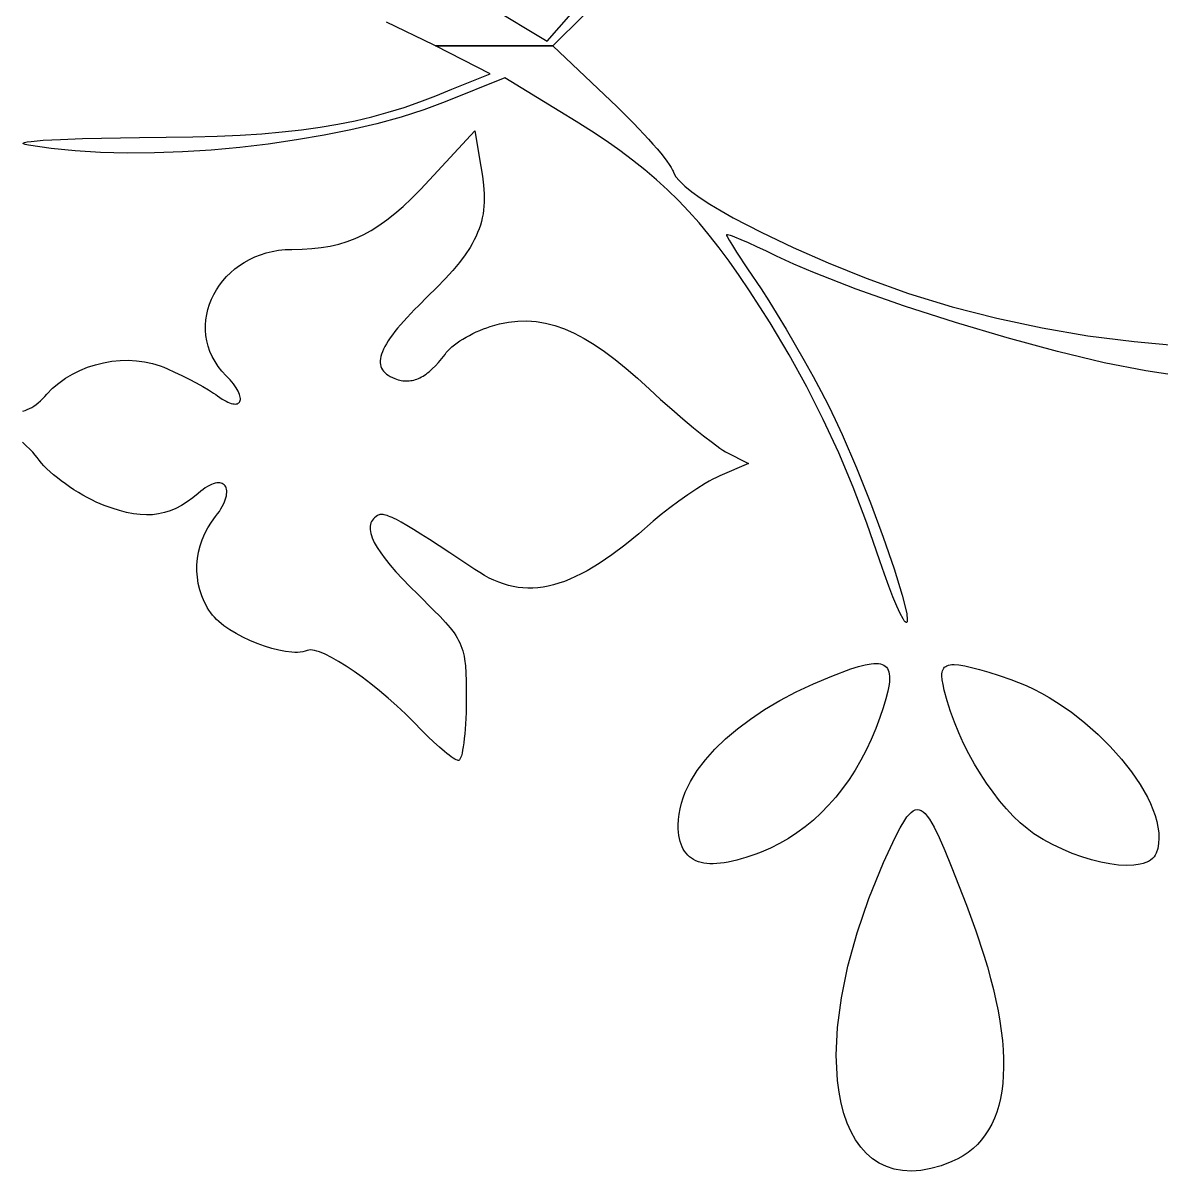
# Model space of a CAD drawing. Extents: x -119 to 121, y -47 to 51.
# Drawn here: x 82.43 to 90.76, y 32.75 to 41.15 of the extents above; entities that cross this region are included whole.
import ezdxf

# ---------------------------------------------------------------- set-up
doc = ezdxf.new("R2010")
doc.units = 0
doc.layers.add('BLACK', color=7, linetype='CONTINUOUS')

msp = doc.modelspace()

# ---------------------------------------------------------------- linework, layer by layer
at = {"layer": 'BLACK', "linetype": 'CONTINUOUS'}
for p, q in [((86.2699, 41.0182), (86.5663, 41.3568)), ((85.8466, 41.2722), (86.2699, 41.0182)), ((86.538, 41.2087), (86.3123, 40.9829)), ((85.4374, 40.9899), (85.0927, 41.156)), ((85.4513, 40.9829), (85.4374, 40.9899)), ((85.8537, 40.7783), (85.4513, 40.9829)), ((85.4513, 40.9829), (86.3123, 40.9829)), ((86.3123, 40.9829), (85.4513, 40.9829)), ((86.3123, 40.9829), (86.7356, 40.5807)), ((85.9595, 40.75), (85.522, 40.5737)), ((85.5714, 40.6654), (85.8537, 40.7783)), ((86.3617, 40.5031), (85.9595, 40.75)), ((85.4544, 40.6172), (85.5714, 40.6654)), ((85.3384, 40.5732), (85.4544, 40.6172)), ((86.7356, 40.5807), (86.7789, 40.5396)), ((84.9861, 40.4648), (85.1051, 40.4971)), ((85.1051, 40.4971), (85.2222, 40.5333)), ((85.368, 40.5161), (85.2007, 40.4628)), ((85.2222, 40.5333), (85.3384, 40.5732)), ((85.522, 40.5737), (85.368, 40.5161)), ((86.4821, 40.43), (86.3617, 40.5031)), ((86.7789, 40.5396), (86.8213, 40.4984)), ((86.8213, 40.4984), (86.8626, 40.4574)), ((84.6083, 40.3884), (84.7386, 40.4105)), ((84.7386, 40.4105), (84.8643, 40.4359)), ((85.0219, 40.4138), (84.8335, 40.3693)), ((84.8643, 40.4359), (84.9861, 40.4648)), ((85.2007, 40.4628), (85.0219, 40.4138)), ((86.595, 40.3584), (86.4821, 40.43)), ((86.8626, 40.4574), (86.9025, 40.4168)), ((86.9025, 40.4168), (86.9409, 40.3769)), ((83.8539, 40.3222), (84.0216, 40.33)), ((84.0216, 40.33), (84.18, 40.3404)), ((84.18, 40.3404), (84.33, 40.3535)), ((84.33, 40.3535), (84.4724, 40.3695)), ((84.6372, 40.3295), (84.4349, 40.2946)), ((84.4724, 40.3695), (84.6083, 40.3884)), ((84.8335, 40.3693), (84.6372, 40.3295)), ((85.4092, 40.0022), (85.7408, 40.362)), ((85.7408, 40.362), (85.7831, 40.1009)), ((86.7011, 40.2879), (86.595, 40.3584)), ((86.9409, 40.3769), (86.9774, 40.338)), ((86.9774, 40.338), (87.012, 40.3003)), ((82.4339, 40.2688), (82.4342, 40.2712)), ((82.4363, 40.2664), (82.4339, 40.2688)), ((82.4342, 40.2712), (82.4431, 40.2759)), ((82.4494, 40.2614), (82.4363, 40.2664)), ((82.4431, 40.2759), (82.4624, 40.2803)), ((82.474, 40.2562), (82.4494, 40.2614)), ((82.4624, 40.2803), (82.492, 40.2846)), ((82.638, 40.2318), (82.474, 40.2562)), ((82.492, 40.2846), (82.5808, 40.2923)), ((82.5808, 40.2923), (82.7069, 40.2991)), ((82.7069, 40.2991), (82.8679, 40.3048)), ((82.8679, 40.3048), (83.2854, 40.3126)), ((83.2854, 40.3126), (83.6759, 40.3168)), ((83.6759, 40.3168), (83.8539, 40.3222)), ((84.0192, 40.2403), (83.8095, 40.2212)), ((84.2283, 40.2648), (84.0192, 40.2403)), ((84.4349, 40.2946), (84.2283, 40.2648)), ((86.8011, 40.2177), (86.7011, 40.2879)), ((87.012, 40.3003), (87.0443, 40.2641)), ((87.0443, 40.2641), (87.0741, 40.2296)), ((82.814, 40.2142), (82.638, 40.2318)), ((83, 40.2032), (82.814, 40.2142)), ((83.1944, 40.1986), (83, 40.2032)), ((83.3953, 40.2002), (83.1944, 40.1986)), ((83.6009, 40.2078), (83.3953, 40.2002)), ((83.8095, 40.2212), (83.6009, 40.2078)), ((86.8955, 40.1473), (86.8011, 40.2177)), ((87.0741, 40.2296), (87.1012, 40.1971)), ((87.1012, 40.1971), (87.1254, 40.1669)), ((87.1254, 40.1669), (87.1464, 40.1392)), ((85.7831, 40.1009), (85.7957, 40.0303)), ((86.985, 40.0761), (86.8955, 40.1473)), ((87.0702, 40.0035), (86.985, 40.0761)), ((87.1464, 40.1392), (87.164, 40.1142)), ((87.164, 40.1142), (87.178, 40.0923)), ((87.178, 40.0923), (87.1881, 40.0737)), ((87.1881, 40.0737), (87.1917, 40.0657)), ((85.3419, 39.9313), (85.4092, 40.0022)), ((85.7957, 40.0303), (85.8043, 39.9636)), ((87.1519, 39.929), (87.0702, 40.0035)), ((87.1917, 40.0657), (87.1942, 40.0586)), ((87.1942, 40.0586), (87.2098, 40.0287)), ((87.2098, 40.0287), (87.2378, 39.9949)), ((87.2378, 39.9949), (87.2775, 39.9573)), ((85.2775, 39.8669), (85.3419, 39.9313)), ((85.8043, 39.9636), (85.8088, 39.9004)), ((87.2305, 39.8518), (87.1519, 39.929)), ((87.2775, 39.9573), (87.3284, 39.9165)), ((87.3284, 39.9165), (87.3899, 39.8726)), ((85.2155, 39.8086), (85.2775, 39.8669)), ((85.8088, 39.84), (85.8071, 39.8107)), ((85.8088, 39.9004), (85.8088, 39.84)), ((87.3068, 39.7716), (87.2305, 39.8518)), ((87.3899, 39.8726), (87.4615, 39.8261)), ((87.4615, 39.8261), (87.5425, 39.7771)), ((85.0964, 39.7093), (85.1553, 39.7561)), ((85.1553, 39.7561), (85.2155, 39.8086)), ((85.8002, 39.7537), (85.7949, 39.7258)), ((85.8042, 39.782), (85.8002, 39.7537)), ((85.8071, 39.8107), (85.8042, 39.782)), ((87.3815, 39.6876), (87.3068, 39.7716)), ((87.5425, 39.7771), (87.6325, 39.7261)), ((84.9809, 39.6314), (85.0384, 39.6678)), ((85.0384, 39.6678), (85.0964, 39.7093)), ((85.7806, 39.6709), (85.7715, 39.6437)), ((85.7884, 39.6982), (85.7806, 39.6709)), ((85.7949, 39.7258), (85.7884, 39.6982)), ((87.455, 39.5992), (87.3815, 39.6876)), ((87.6325, 39.7261), (87.837, 39.6192)), ((84.8056, 39.5507), (84.865, 39.5732)), ((84.865, 39.5732), (84.9232, 39.6)), ((84.9232, 39.6), (84.9809, 39.6314)), ((85.7493, 39.5898), (85.7362, 39.5629)), ((85.761, 39.6167), (85.7493, 39.5898)), ((85.7715, 39.6437), (85.761, 39.6167)), ((87.5282, 39.506), (87.455, 39.5992)), ((87.5827, 39.6011), (87.5823, 39.6)), ((87.5823, 39.6), (87.5836, 39.5955)), ((87.5841, 39.6017), (87.5827, 39.6011)), ((87.5836, 39.5955), (87.5874, 39.5874)), ((87.5864, 39.6018), (87.5841, 39.6017)), ((87.5896, 39.6014), (87.5864, 39.6018)), ((87.5874, 39.5874), (87.6021, 39.5611)), ((87.5986, 39.5994), (87.5896, 39.6014)), ((87.6108, 39.5956), (87.5986, 39.5994)), ((87.6261, 39.5901), (87.6108, 39.5956)), ((87.6444, 39.5831), (87.6261, 39.5901)), ((87.689, 39.5647), (87.6444, 39.5831)), ((87.837, 39.6192), (88.0703, 39.5079)), ((84.2577, 39.4797), (84.3037, 39.4877)), ((84.3037, 39.4877), (84.3513, 39.4925)), ((84.3513, 39.4925), (84.4002, 39.4942)), ((84.4002, 39.4942), (84.4761, 39.4955)), ((84.4761, 39.4955), (84.548, 39.4998)), ((84.548, 39.4998), (84.6165, 39.5072)), ((84.6165, 39.5072), (84.6819, 39.518)), ((84.6819, 39.518), (84.7448, 39.5324)), ((84.7448, 39.5324), (84.8056, 39.5507)), ((85.7057, 39.5087), (85.6695, 39.4538)), ((85.7217, 39.5359), (85.7057, 39.5087)), ((85.7362, 39.5629), (85.7217, 39.5359)), ((87.6016, 39.4072), (87.5282, 39.506)), ((87.6021, 39.5611), (87.6254, 39.5227)), ((87.6254, 39.5227), (87.6563, 39.4739)), ((87.7431, 39.541), (87.689, 39.5647)), ((87.8055, 39.5127), (87.7431, 39.541)), ((87.8746, 39.4804), (87.8055, 39.5127)), ((88.0703, 39.5079), (88.3279, 39.3948)), ((84.0169, 39.3761), (84.0524, 39.3993)), ((84.0524, 39.3993), (84.0899, 39.4204)), ((84.0899, 39.4204), (84.1292, 39.4391)), ((84.1292, 39.4391), (84.1703, 39.4553)), ((84.1703, 39.4553), (84.2132, 39.4689)), ((84.2132, 39.4689), (84.2577, 39.4797)), ((85.6695, 39.4538), (85.6273, 39.3975)), ((87.6758, 39.3023), (87.6016, 39.4072)), ((87.6563, 39.4739), (87.737, 39.351)), ((87.9492, 39.4448), (87.8746, 39.4804)), ((88.0748, 39.3867), (87.9492, 39.4448)), ((83.9228, 39.2947), (83.952, 39.3237)), ((83.952, 39.3237), (83.9834, 39.3508)), ((83.9834, 39.3508), (84.0169, 39.3761)), ((85.579, 39.3393), (85.5243, 39.2788)), ((85.6273, 39.3975), (85.579, 39.3393)), ((87.737, 39.351), (87.8363, 39.2049)), ((88.2152, 39.3268), (88.0748, 39.3867)), ((88.5321, 39.2034), (88.2152, 39.3268)), ((88.3279, 39.3948), (88.6053, 39.2825)), ((83.8492, 39.1988), (83.8714, 39.2322)), ((83.8714, 39.2322), (83.8959, 39.2642)), ((83.8959, 39.2642), (83.9228, 39.2947)), ((85.5243, 39.2788), (85.463, 39.2153)), ((87.7516, 39.1908), (87.6758, 39.3023)), ((88.6053, 39.2825), (88.9157, 39.1715)), ((83.8125, 39.1288), (83.8296, 39.1643)), ((83.8296, 39.1643), (83.8492, 39.1988)), ((85.395, 39.1484), (85.3297, 39.0844)), ((85.463, 39.2153), (85.395, 39.1484)), ((87.9019, 38.9566), (87.7516, 39.1908)), ((87.8363, 39.2049), (87.8925, 39.1181)), ((88.8848, 39.0793), (88.5321, 39.2034)), ((88.9157, 39.1715), (89.2347, 39.0739)), ((83.7865, 39.0551), (83.7982, 39.0923)), ((83.7982, 39.0923), (83.8125, 39.1288)), ((85.3297, 39.0844), (85.2996, 39.054)), ((87.8925, 39.1181), (87.9541, 39.0189)), ((89.258, 38.9588), (88.8848, 39.0793)), ((89.2347, 39.0739), (89.5607, 38.9898)), ((83.7688, 38.9406), (83.7718, 38.9791)), ((83.7718, 38.9791), (83.7777, 39.0174)), ((83.7777, 39.0174), (83.7865, 39.0551)), ((85.2447, 38.9962), (85.2197, 38.9687)), ((85.2713, 39.0246), (85.2447, 38.9962)), ((85.2996, 39.054), (85.2713, 39.0246)), ((87.9541, 39.0189), (88.0192, 38.9106)), ((89.5607, 38.9898), (89.8923, 38.9192)), ((83.7689, 38.9019), (83.7688, 38.9406)), ((83.7722, 38.8631), (83.7689, 38.9019)), ((85.175, 38.9168), (85.1552, 38.8923)), ((85.1965, 38.9423), (85.175, 38.9168)), ((85.2197, 38.9687), (85.1965, 38.9423)), ((85.7512, 38.8898), (85.7769, 38.9012)), ((85.7769, 38.9012), (85.8027, 38.9117)), ((85.8027, 38.9117), (85.8283, 38.9212)), ((85.8283, 38.9212), (85.8537, 38.9297)), ((85.8537, 38.9297), (85.9209, 38.9492)), ((85.9209, 38.9492), (85.9879, 38.9627)), ((85.9879, 38.9627), (86.0548, 38.97)), ((86.0548, 38.97), (86.1219, 38.9712)), ((86.1219, 38.9712), (86.1893, 38.966)), ((86.1893, 38.966), (86.2573, 38.9545)), ((86.2573, 38.9545), (86.3262, 38.9366)), ((86.3262, 38.9366), (86.396, 38.9121)), ((86.396, 38.9121), (86.4671, 38.881)), ((88.0413, 38.7233), (87.9019, 38.9566)), ((88.0192, 38.9106), (88.0859, 38.7965)), ((89.6364, 38.8466), (89.258, 38.9588)), ((89.8923, 38.9192), (90.2279, 38.8623)), ((83.7786, 38.8245), (83.7722, 38.8631)), ((83.7884, 38.7862), (83.7786, 38.8245)), ((85.1058, 38.8241), (85.0927, 38.8032)), ((85.1206, 38.8459), (85.1058, 38.8241)), ((85.137, 38.8686), (85.1206, 38.8459)), ((85.1552, 38.8923), (85.137, 38.8686)), ((85.6102, 38.8097), (85.6312, 38.8239)), ((85.6312, 38.8239), (85.6535, 38.838)), ((85.6535, 38.838), (85.6768, 38.8517)), ((85.6768, 38.8517), (85.701, 38.865)), ((85.701, 38.865), (85.7259, 38.8777)), ((85.7259, 38.8777), (85.7512, 38.8898)), ((86.4671, 38.881), (86.5397, 38.8432)), ((86.5397, 38.8432), (86.6139, 38.7986)), ((90.005, 38.7473), (89.6364, 38.8466)), ((90.2279, 38.8623), (90.5661, 38.819)), ((90.5661, 38.819), (90.9054, 38.7894)), ((83.8015, 38.7482), (83.7884, 38.7862)), ((83.8181, 38.7109), (83.8015, 38.7482)), ((85.057, 38.7278), (85.0522, 38.7109)), ((85.0634, 38.7454), (85.057, 38.7278)), ((85.0715, 38.7638), (85.0634, 38.7454)), ((85.0813, 38.7831), (85.0715, 38.7638)), ((85.0927, 38.8032), (85.0813, 38.7831)), ((85.522, 38.7251), (85.5313, 38.7386)), ((85.5313, 38.7386), (85.5429, 38.7524)), ((85.5429, 38.7524), (85.5569, 38.7666)), ((85.5569, 38.7666), (85.5729, 38.7809)), ((85.5729, 38.7809), (85.5907, 38.7953)), ((85.5907, 38.7953), (85.6102, 38.8097)), ((86.6139, 38.7986), (86.6901, 38.7471)), ((86.6901, 38.7471), (86.7683, 38.6888)), ((88.0859, 38.7965), (88.1522, 38.6802)), ((90.3484, 38.6653), (90.005, 38.7473)), ((82.9058, 38.6315), (82.9636, 38.6504)), ((82.9636, 38.6504), (83.0226, 38.6651)), ((83.0226, 38.6651), (83.0825, 38.6755)), ((83.0825, 38.6755), (83.1428, 38.6815)), ((83.1428, 38.6815), (83.2031, 38.683)), ((83.2031, 38.683), (83.2629, 38.6799)), ((83.2629, 38.6799), (83.322, 38.6721)), ((83.322, 38.6721), (83.3798, 38.6594)), ((83.3798, 38.6594), (83.436, 38.6419)), ((83.8382, 38.6742), (83.8181, 38.7109)), ((83.8619, 38.6384), (83.8382, 38.6742)), ((85.049, 38.6949), (85.0475, 38.6796)), ((85.0475, 38.6796), (85.0476, 38.665)), ((85.0476, 38.665), (85.0494, 38.6511)), ((85.0522, 38.7109), (85.049, 38.6949)), ((85.0494, 38.6511), (85.0527, 38.638)), ((85.4519, 38.6417), (85.475, 38.6669)), ((85.475, 38.6669), (85.4984, 38.6947)), ((85.4984, 38.6947), (85.522, 38.7251)), ((86.7683, 38.6888), (86.8489, 38.6233)), ((88.1708, 38.4888), (88.0413, 38.7233)), ((88.1522, 38.6802), (88.2163, 38.5649)), ((90.6514, 38.6052), (90.3484, 38.6653)), ((82.7439, 38.5507), (82.7955, 38.5816)), ((82.7955, 38.5816), (82.8496, 38.6085)), ((82.8496, 38.6085), (82.9058, 38.6315)), ((83.436, 38.6419), (83.4633, 38.6312)), ((83.4633, 38.6312), (83.49, 38.6193)), ((83.49, 38.6193), (83.5417, 38.5966)), ((83.5417, 38.5966), (83.595, 38.5715)), ((83.595, 38.5715), (83.6483, 38.545)), ((83.8893, 38.6036), (83.8619, 38.6384)), ((83.9204, 38.5699), (83.8893, 38.6036)), ((83.9357, 38.5542), (83.9204, 38.5699)), ((85.0527, 38.638), (85.0577, 38.6256)), ((85.0577, 38.6256), (85.0643, 38.6138)), ((85.0643, 38.6138), (85.0725, 38.6026)), ((85.0725, 38.6026), (85.0823, 38.5922)), ((85.0823, 38.5922), (85.0937, 38.5823)), ((85.0937, 38.5823), (85.1067, 38.573)), ((85.1067, 38.573), (85.1213, 38.5644)), ((85.1213, 38.5644), (85.1374, 38.5563)), ((85.3386, 38.5549), (85.3498, 38.5607)), ((85.3498, 38.5607), (85.3611, 38.5671)), ((85.3611, 38.5671), (85.3724, 38.5741)), ((85.3724, 38.5741), (85.3836, 38.5819)), ((85.3836, 38.5819), (85.3949, 38.5902)), ((85.3949, 38.5902), (85.4063, 38.5992)), ((85.4063, 38.5992), (85.429, 38.6192)), ((85.429, 38.6192), (85.4519, 38.6417)), ((86.8489, 38.6233), (86.932, 38.5508)), ((88.2163, 38.5649), (88.2762, 38.4541)), ((90.8777, 38.5721), (90.6514, 38.6052)), ((82.6081, 38.4358), (82.6498, 38.4777)), ((82.6498, 38.4777), (82.6952, 38.5161)), ((82.6952, 38.5161), (82.7439, 38.5507)), ((83.6483, 38.545), (83.6999, 38.5178)), ((83.6999, 38.5178), (83.7483, 38.491)), ((83.7483, 38.491), (83.7917, 38.4655)), ((83.9496, 38.5388), (83.9357, 38.5542)), ((83.9624, 38.5239), (83.9496, 38.5388)), ((83.9738, 38.5094), (83.9624, 38.5239)), ((83.9841, 38.4954), (83.9738, 38.5094)), ((83.9932, 38.4818), (83.9841, 38.4954)), ((84.001, 38.4688), (83.9932, 38.4818)), ((85.1374, 38.5563), (85.1552, 38.5487)), ((85.1552, 38.5487), (85.167, 38.5444)), ((85.167, 38.5444), (85.1788, 38.5407)), ((85.1788, 38.5407), (85.1905, 38.5376)), ((85.1905, 38.5376), (85.2022, 38.5352)), ((85.2022, 38.5352), (85.2138, 38.5333)), ((85.2138, 38.5333), (85.2253, 38.5321)), ((85.2253, 38.5321), (85.2368, 38.5316)), ((85.2368, 38.5316), (85.2482, 38.5316)), ((85.2482, 38.5316), (85.2596, 38.5323)), ((85.2596, 38.5323), (85.2709, 38.5336)), ((85.2709, 38.5336), (85.2823, 38.5356)), ((85.2823, 38.5356), (85.2936, 38.5382)), ((85.2936, 38.5382), (85.3048, 38.5414)), ((85.3048, 38.5414), (85.3161, 38.5453)), ((85.3161, 38.5453), (85.3274, 38.5497)), ((85.3274, 38.5497), (85.3386, 38.5549)), ((86.932, 38.5508), (87.0178, 38.4711)), ((88.2913, 38.2506), (88.1708, 38.4888)), ((82.5597, 38.3861), (82.5756, 38.4014)), ((82.5756, 38.4014), (82.5917, 38.4179)), ((82.5917, 38.4179), (82.6081, 38.4358)), ((83.7917, 38.4655), (83.8284, 38.4421)), ((83.8284, 38.4421), (83.8438, 38.4314)), ((83.8438, 38.4314), (83.8569, 38.4217)), ((83.8569, 38.4217), (83.8737, 38.4099)), ((83.8737, 38.4099), (83.8897, 38.3994)), ((83.8897, 38.3994), (83.9049, 38.3904)), ((84.0077, 38.4564), (84.001, 38.4688)), ((84.0133, 38.4446), (84.0077, 38.4564)), ((84.0177, 38.4335), (84.0133, 38.4446)), ((84.021, 38.423), (84.0177, 38.4335)), ((84.0231, 38.4132), (84.021, 38.423)), ((84.0242, 38.4042), (84.0231, 38.4132)), ((84.0231, 38.3886), (84.0242, 38.396)), ((84.0242, 38.396), (84.0242, 38.4042)), ((87.0178, 38.4711), (87.0988, 38.397)), ((87.0988, 38.397), (87.1813, 38.324)), ((88.2762, 38.4541), (88.3302, 38.3512)), ((82.4307, 38.3116), (82.4476, 38.3162)), ((82.4476, 38.3162), (82.4642, 38.3221)), ((82.4642, 38.3221), (82.4804, 38.3294)), ((82.4804, 38.3294), (82.4965, 38.3381)), ((82.4965, 38.3381), (82.5123, 38.3481)), ((82.5123, 38.3481), (82.5281, 38.3594)), ((82.5281, 38.3594), (82.5439, 38.3721)), ((82.5439, 38.3721), (82.5597, 38.3861)), ((83.9049, 38.3904), (83.9193, 38.3826)), ((83.9193, 38.3826), (83.9328, 38.3762)), ((83.9328, 38.3762), (83.9454, 38.3711)), ((83.9454, 38.3711), (83.9572, 38.3672)), ((83.9572, 38.3672), (83.9681, 38.3645)), ((83.9681, 38.3645), (83.978, 38.363)), ((83.978, 38.363), (83.9871, 38.3626)), ((83.9871, 38.3626), (83.9951, 38.3633)), ((83.9951, 38.3633), (84.0023, 38.365)), ((84.0023, 38.365), (84.0085, 38.3678)), ((84.0085, 38.3678), (84.0136, 38.3716)), ((84.0136, 38.3716), (84.0178, 38.3764)), ((84.0178, 38.3764), (84.021, 38.382)), ((84.021, 38.382), (84.0231, 38.3886)), ((87.1813, 38.324), (87.263, 38.2541)), ((88.3302, 38.3512), (88.379, 38.2502)), ((87.263, 38.2541), (87.3415, 38.1889)), ((88.404, 38.0065), (88.2913, 38.2506)), ((88.379, 38.2502), (88.4297, 38.1394)), ((87.3415, 38.1889), (87.4144, 38.1303)), ((88.4297, 38.1394), (88.5336, 37.8967)), ((82.457, 38.0577), (82.4292, 38.0828)), ((82.4819, 38.0336), (82.457, 38.0577)), ((87.4144, 38.1303), (87.4792, 38.0802)), ((87.4792, 38.0802), (87.5336, 38.0403)), ((82.5038, 38.0109), (82.4819, 38.0336)), ((82.5225, 37.9896), (82.5038, 38.0109)), ((82.5375, 37.9702), (82.5225, 37.9896)), ((87.5336, 38.0403), (87.5562, 38.0248)), ((87.5562, 38.0248), (87.5752, 38.0125)), ((87.5752, 38.0125), (87.7445, 37.9278)), ((88.5096, 37.7541), (88.404, 38.0065)), ((82.551, 37.9511), (82.5375, 37.9702)), ((82.5673, 37.931), (82.551, 37.9511)), ((82.5863, 37.9102), (82.5673, 37.931)), ((82.6078, 37.8887), (82.5863, 37.9102)), ((82.6314, 37.8667), (82.6078, 37.8887)), ((87.7445, 37.9278), (87.5329, 37.8361)), ((88.5336, 37.8967), (88.6356, 37.6405)), ((82.657, 37.8445), (82.6314, 37.8667)), ((82.6843, 37.8222), (82.657, 37.8445)), ((82.713, 37.7999), (82.6843, 37.8222)), ((87.4836, 37.8129), (87.4561, 37.798)), ((87.5093, 37.8256), (87.4836, 37.8129)), ((87.5329, 37.8361), (87.5093, 37.8256)), ((82.7431, 37.7779), (82.713, 37.7999)), ((82.7741, 37.7564), (82.7431, 37.7779)), ((82.8059, 37.7354), (82.7741, 37.7564)), ((82.8382, 37.7152), (82.8059, 37.7354)), ((83.7334, 37.7241), (83.7158, 37.7091)), ((83.7504, 37.7374), (83.7334, 37.7241)), ((83.7668, 37.7489), (83.7504, 37.7374)), ((83.7826, 37.7588), (83.7668, 37.7489)), ((83.7978, 37.7671), (83.7826, 37.7588)), ((83.8122, 37.7739), (83.7978, 37.7671)), ((83.8259, 37.7791), (83.8122, 37.7739)), ((83.8388, 37.7829), (83.8259, 37.7791)), ((83.851, 37.7852), (83.8388, 37.7829)), ((83.8624, 37.7861), (83.851, 37.7852)), ((83.8729, 37.7856), (83.8624, 37.7861)), ((83.8825, 37.7839), (83.8729, 37.7856)), ((83.8912, 37.7809), (83.8825, 37.7839)), ((83.899, 37.7766), (83.8912, 37.7809)), ((83.9058, 37.7712), (83.899, 37.7766)), ((83.9116, 37.7647), (83.9058, 37.7712)), ((83.9164, 37.757), (83.9116, 37.7647)), ((83.9201, 37.7483), (83.9164, 37.757)), ((83.9227, 37.7386), (83.9201, 37.7483)), ((83.9242, 37.7279), (83.9227, 37.7386)), ((83.9245, 37.7163), (83.9242, 37.7279)), ((87.3652, 37.743), (87.3, 37.6994)), ((87.427, 37.7813), (87.3652, 37.743)), ((87.4561, 37.798), (87.427, 37.7813)), ((88.6093, 37.4911), (88.5096, 37.7541)), ((82.8708, 37.6959), (82.8382, 37.7152)), ((82.9034, 37.6778), (82.8708, 37.6959)), ((82.9359, 37.6609), (82.9034, 37.6778)), ((82.9679, 37.6456), (82.9359, 37.6609)), ((83.0274, 37.621), (82.9679, 37.6456)), ((83.6342, 37.6459), (83.5934, 37.6204)), ((83.6749, 37.6754), (83.6342, 37.6459)), ((83.7158, 37.7091), (83.6749, 37.6754)), ((83.9004, 37.6296), (83.9077, 37.6459)), ((83.9077, 37.6459), (83.9136, 37.6615)), ((83.9136, 37.6615), (83.9182, 37.6764)), ((83.9182, 37.6764), (83.9216, 37.6905)), ((83.9216, 37.6905), (83.9236, 37.7038)), ((83.9236, 37.7038), (83.9245, 37.7163)), ((87.2336, 37.6522), (87.1677, 37.6029)), ((87.3, 37.6994), (87.2336, 37.6522)), ((88.6356, 37.6405), (88.7297, 37.3881)), ((83.0843, 37.6), (83.0274, 37.621)), ((83.1387, 37.5827), (83.0843, 37.6)), ((83.191, 37.5692), (83.1387, 37.5827)), ((83.2412, 37.5594), (83.191, 37.5692)), ((83.2895, 37.5535), (83.2412, 37.5594)), ((83.3363, 37.5513), (83.2895, 37.5535)), ((83.3816, 37.553), (83.3363, 37.5513)), ((83.4256, 37.5586), (83.3816, 37.553)), ((83.4686, 37.5681), (83.4256, 37.5586)), ((83.5108, 37.5815), (83.4686, 37.5681)), ((83.5523, 37.599), (83.5108, 37.5815)), ((83.5934, 37.6204), (83.5523, 37.599)), ((83.8428, 37.5398), (83.8573, 37.5587)), ((83.8573, 37.5587), (83.8702, 37.5772)), ((83.8702, 37.5772), (83.8817, 37.5953)), ((83.8817, 37.5953), (83.8918, 37.6127)), ((83.8918, 37.6127), (83.9004, 37.6296)), ((85.0395, 37.5522), (85.0336, 37.5498)), ((85.0458, 37.5538), (85.0395, 37.5522)), ((85.0527, 37.5547), (85.0458, 37.5538)), ((85.0602, 37.5549), (85.0527, 37.5547)), ((85.0683, 37.5543), (85.0602, 37.5549)), ((85.0772, 37.5529), (85.0683, 37.5543)), ((85.0869, 37.5506), (85.0772, 37.5529)), ((85.0975, 37.5474), (85.0869, 37.5506)), ((87.1046, 37.5532), (87.046, 37.5045)), ((87.1677, 37.6029), (87.1046, 37.5532)), ((83.7866, 37.4574), (83.8129, 37.4993)), ((83.8129, 37.4993), (83.8428, 37.5398)), ((84.9742, 37.4693), (84.9734, 37.4568)), ((84.9764, 37.4812), (84.9742, 37.4693)), ((84.9799, 37.4924), (84.9764, 37.4812)), ((84.9847, 37.503), (84.9799, 37.4924)), ((84.9908, 37.513), (84.9847, 37.503)), ((84.9982, 37.5223), (84.9908, 37.513)), ((85.0069, 37.5311), (84.9982, 37.5223)), ((85.0169, 37.5393), (85.0069, 37.5311)), ((85.0282, 37.5468), (85.0169, 37.5393)), ((85.0336, 37.5498), (85.0282, 37.5468)), ((85.109, 37.5433), (85.0975, 37.5474)), ((85.1216, 37.5382), (85.109, 37.5433)), ((85.1352, 37.5322), (85.1216, 37.5382)), ((85.15, 37.5251), (85.1352, 37.5322)), ((85.166, 37.517), (85.15, 37.5251)), ((85.2019, 37.4974), (85.166, 37.517)), ((85.2435, 37.4732), (85.2019, 37.4974)), ((85.2914, 37.4442), (85.2435, 37.4732)), ((87.046, 37.5045), (86.9401, 37.4129)), ((88.7041, 37.2152), (88.6093, 37.4911)), ((83.745, 37.37), (83.764, 37.4142)), ((83.764, 37.4142), (83.7866, 37.4574)), ((84.9734, 37.4568), (84.9738, 37.4436)), ((84.9738, 37.4436), (84.9756, 37.4298)), ((84.9756, 37.4298), (84.9787, 37.4152)), ((84.9787, 37.4152), (84.9831, 37.4)), ((84.9831, 37.4), (84.9888, 37.3841)), ((84.9888, 37.3841), (85.0043, 37.3501)), ((85.3461, 37.4099), (85.2914, 37.4442)), ((85.4082, 37.3702), (85.3461, 37.4099)), ((86.9401, 37.4129), (86.8392, 37.331)), ((88.7297, 37.3881), (88.8095, 37.1568)), ((83.7182, 37.2793), (83.7298, 37.325)), ((83.7298, 37.325), (83.745, 37.37)), ((85.0043, 37.3501), (85.0252, 37.3133)), ((85.0252, 37.3133), (85.0515, 37.2735)), ((85.4781, 37.3248), (85.4082, 37.3702)), ((85.5565, 37.2734), (85.4781, 37.3248)), ((86.8392, 37.331), (86.7428, 37.2589)), ((83.7061, 37.187), (83.7103, 37.2333)), ((83.7103, 37.2333), (83.7182, 37.2793)), ((85.0515, 37.2735), (85.0832, 37.2306)), ((85.0832, 37.2306), (85.1204, 37.1847)), ((85.7408, 37.1517), (85.5565, 37.2734)), ((86.7428, 37.2589), (86.6506, 37.1964)), ((88.7381, 37.1183), (88.7041, 37.2152)), ((83.7057, 37.1407), (83.7061, 37.187)), ((83.7089, 37.0947), (83.7057, 37.1407)), ((85.1204, 37.1847), (85.1631, 37.1355)), ((85.1631, 37.1355), (85.2113, 37.0831)), ((85.7758, 37.1289), (85.7408, 37.1517)), ((86.5623, 37.1433), (86.5194, 37.1203)), ((86.606, 37.1686), (86.5623, 37.1433)), ((86.6506, 37.1964), (86.606, 37.1686)), ((88.8095, 37.1568), (88.8689, 36.9641)), ((83.716, 37.049), (83.7089, 37.0947)), ((83.7267, 37.004), (83.716, 37.049)), ((85.2113, 37.0831), (85.2651, 37.0274)), ((85.8107, 37.1082), (85.7758, 37.1289)), ((85.8456, 37.0895), (85.8107, 37.1082)), ((85.8805, 37.0728), (85.8456, 37.0895)), ((85.9154, 37.0583), (85.8805, 37.0728)), ((85.9505, 37.0458), (85.9154, 37.0583)), ((86.3558, 37.0513), (86.3167, 37.0397)), ((86.3957, 37.0651), (86.3558, 37.0513)), ((86.4362, 37.0812), (86.3957, 37.0651)), ((86.4774, 37.0996), (86.4362, 37.0812)), ((86.5194, 37.1203), (86.4774, 37.0996)), ((88.7707, 37.0296), (88.7381, 37.1183)), ((83.7413, 36.9598), (83.7267, 37.004)), ((85.2651, 37.0274), (85.3245, 36.9683)), ((85.3245, 36.9683), (85.4389, 36.8553)), ((85.9857, 37.0355), (85.9505, 37.0458)), ((86.0211, 37.0272), (85.9857, 37.0355)), ((86.0567, 37.0212), (86.0211, 37.0272)), ((86.0927, 37.0172), (86.0567, 37.0212)), ((86.1289, 37.0155), (86.0927, 37.0172)), ((86.1655, 37.0159), (86.1289, 37.0155)), ((86.2026, 37.0185), (86.1655, 37.0159)), ((86.2401, 37.0234), (86.2026, 37.0185)), ((86.2781, 37.0304), (86.2401, 37.0234)), ((86.3167, 37.0397), (86.2781, 37.0304)), ((88.8013, 36.9508), (88.7707, 37.0296)), ((88.8689, 36.9641), (88.889, 36.8876)), ((83.7596, 36.9166), (83.7413, 36.9598)), ((83.7701, 36.8955), (83.7596, 36.9166)), ((83.7817, 36.8747), (83.7701, 36.8955)), ((88.8293, 36.8836), (88.8013, 36.9508)), ((88.854, 36.8296), (88.8293, 36.8836)), ((88.889, 36.8876), (88.9017, 36.8272)), ((83.7941, 36.8543), (83.7817, 36.8747)), ((83.8075, 36.8342), (83.7941, 36.8543)), ((83.8197, 36.8183), (83.8075, 36.8342)), ((83.8335, 36.8025), (83.8197, 36.8183)), ((83.849, 36.7868), (83.8335, 36.8025)), ((85.4389, 36.8553), (85.4854, 36.8078)), ((85.4854, 36.8078), (85.5255, 36.7646)), ((88.8748, 36.7906), (88.854, 36.8296)), ((88.9017, 36.8272), (88.9062, 36.7852)), ((83.8659, 36.7712), (83.849, 36.7868)), ((83.9039, 36.7405), (83.8659, 36.7712)), ((83.9466, 36.7108), (83.9039, 36.7405)), ((83.9931, 36.6826), (83.9466, 36.7108)), ((85.5255, 36.7646), (85.5595, 36.7249)), ((85.5595, 36.7249), (85.588, 36.6874)), ((88.8834, 36.7771), (88.8748, 36.7906)), ((88.8908, 36.768), (88.8834, 36.7771)), ((88.897, 36.7635), (88.8908, 36.768)), ((88.8995, 36.7629), (88.897, 36.7635)), ((88.9017, 36.7637), (88.8995, 36.7629)), ((88.9051, 36.7717), (88.9017, 36.7637)), ((88.9062, 36.7852), (88.9051, 36.7717)), ((84.0426, 36.656), (83.9931, 36.6826)), ((84.0942, 36.6315), (84.0426, 36.656)), ((84.1471, 36.6093), (84.0942, 36.6315)), ((85.588, 36.6874), (85.6004, 36.6691)), ((85.6004, 36.6691), (85.6115, 36.651)), ((85.6115, 36.651), (85.6216, 36.6329)), ((85.6216, 36.6329), (85.6305, 36.6146)), ((84.2004, 36.5899), (84.1471, 36.6093)), ((84.2533, 36.5736), (84.2004, 36.5899)), ((84.3048, 36.5606), (84.2533, 36.5736)), ((84.3542, 36.5514), (84.3048, 36.5606)), ((84.4006, 36.5463), (84.3542, 36.5514)), ((84.4224, 36.5454), (84.4006, 36.5463)), ((84.4431, 36.5457), (84.4224, 36.5454)), ((84.4627, 36.5471), (84.4431, 36.5457)), ((84.4809, 36.5498), (84.4627, 36.5471)), ((84.4978, 36.5538), (84.4809, 36.5498)), ((84.5131, 36.559), (84.4978, 36.5538)), ((84.5239, 36.562), (84.5131, 36.559)), ((84.5366, 36.5631), (84.5239, 36.562)), ((84.5509, 36.5623), (84.5366, 36.5631)), ((84.5668, 36.5596), (84.5509, 36.5623)), ((84.5843, 36.5552), (84.5668, 36.5596)), ((84.6033, 36.5491), (84.5843, 36.5552)), ((84.6453, 36.532), (84.6033, 36.5491)), ((85.6305, 36.6146), (85.6385, 36.5961)), ((85.6385, 36.5961), (85.6454, 36.5772)), ((85.6454, 36.5772), (85.6515, 36.5577)), ((85.6515, 36.5577), (85.6568, 36.5376)), ((84.6922, 36.5088), (84.6453, 36.532)), ((84.7434, 36.4798), (84.6922, 36.5088)), ((84.7983, 36.4455), (84.7434, 36.4798)), ((85.6568, 36.5376), (85.6613, 36.5166)), ((85.6613, 36.5166), (85.6651, 36.4947)), ((85.6651, 36.4947), (85.6708, 36.4474)), ((88.5984, 36.4551), (88.6418, 36.4626)), ((88.6418, 36.4626), (88.6611, 36.4644)), ((88.6611, 36.4644), (88.6789, 36.4648)), ((88.6789, 36.4648), (88.6951, 36.4638)), ((88.6951, 36.4638), (88.7098, 36.4614)), ((88.7098, 36.4614), (88.723, 36.4575)), ((84.8562, 36.4065), (84.7983, 36.4455)), ((84.9165, 36.363), (84.8562, 36.4065)), ((85.6708, 36.4474), (85.6743, 36.3946)), ((85.6743, 36.3946), (85.6763, 36.3352)), ((88.3527, 36.3726), (88.4924, 36.425)), ((88.4924, 36.425), (88.5487, 36.4425)), ((88.5487, 36.4425), (88.5984, 36.4551)), ((88.723, 36.4575), (88.7347, 36.4521)), ((88.7347, 36.4521), (88.7449, 36.4453)), ((88.7449, 36.4453), (88.7536, 36.4369)), ((88.7536, 36.4369), (88.7609, 36.4269)), ((88.7609, 36.4269), (88.7667, 36.4153)), ((88.7667, 36.4153), (88.7711, 36.4021)), ((88.7711, 36.4021), (88.7741, 36.3872)), ((88.7741, 36.3872), (88.7757, 36.3706)), ((89.1597, 36.3747), (89.1601, 36.3879)), ((89.1619, 36.3446), (89.1597, 36.3747)), ((89.1601, 36.3879), (89.1616, 36.4)), ((89.1616, 36.4), (89.1643, 36.4108)), ((89.1643, 36.4108), (89.1681, 36.4205)), ((89.1681, 36.4205), (89.1732, 36.429)), ((89.1732, 36.429), (89.1795, 36.4363)), ((89.1795, 36.4363), (89.1873, 36.4425)), ((89.1873, 36.4425), (89.1964, 36.4475)), ((89.1964, 36.4475), (89.207, 36.4514)), ((89.207, 36.4514), (89.2192, 36.4541)), ((89.2192, 36.4541), (89.2328, 36.4557)), ((89.2328, 36.4557), (89.2482, 36.4561)), ((89.2482, 36.4561), (89.2839, 36.4537)), ((89.2839, 36.4537), (89.3268, 36.4468)), ((89.3268, 36.4468), (89.3772, 36.4355)), ((89.3772, 36.4355), (89.4357, 36.4198)), ((89.4357, 36.4198), (89.5027, 36.3999)), ((89.5027, 36.3999), (89.5785, 36.3757)), ((89.5785, 36.3757), (89.6637, 36.3474)), ((84.9785, 36.3156), (84.9165, 36.363)), ((85.0417, 36.2647), (84.9785, 36.3156)), ((85.6763, 36.3352), (85.6773, 36.1922)), ((88.0929, 36.2562), (88.2194, 36.3163)), ((88.2194, 36.3163), (88.3527, 36.3726)), ((88.7723, 36.3104), (88.7633, 36.2613)), ((88.7748, 36.3322), (88.7723, 36.3104)), ((88.776, 36.3523), (88.7748, 36.3322)), ((88.7757, 36.3706), (88.776, 36.3523)), ((89.1677, 36.3096), (89.1619, 36.3446)), ((89.1768, 36.2698), (89.1677, 36.3096)), ((89.6637, 36.3474), (89.7205, 36.3261)), ((89.7205, 36.3261), (89.7771, 36.3021)), ((89.7771, 36.3021), (89.8333, 36.2755)), ((85.1054, 36.2108), (85.0417, 36.2647)), ((85.169, 36.1542), (85.1054, 36.2108)), ((87.9736, 36.1928), (88.0929, 36.2562)), ((88.7633, 36.2613), (88.749, 36.2047)), ((89.1975, 36.1914), (89.1768, 36.2698)), ((89.8333, 36.2755), (89.8891, 36.2465)), ((89.8891, 36.2465), (89.9443, 36.2152)), ((89.9443, 36.2152), (89.9988, 36.1818)), ((85.2318, 36.0955), (85.169, 36.1542)), ((85.6769, 36.1477), (85.676, 36.1045)), ((85.6773, 36.1922), (85.6769, 36.1477)), ((87.758, 36.0571), (87.8619, 36.1263)), ((87.8619, 36.1263), (87.9736, 36.1928)), ((88.7296, 36.1403), (88.7052, 36.068)), ((88.749, 36.2047), (88.7296, 36.1403)), ((89.2224, 36.1126), (89.1975, 36.1914)), ((89.9988, 36.1818), (90.105, 36.1093)), ((85.2933, 36.0351), (85.2318, 36.0955)), ((85.6745, 36.0627), (85.6724, 36.0226)), ((85.676, 36.1045), (85.6745, 36.0627)), ((87.6623, 35.9855), (87.758, 36.0571)), ((88.7052, 36.068), (88.6759, 35.9875)), ((89.2511, 36.0339), (89.2224, 36.1126)), ((90.105, 36.1093), (90.2066, 36.0301)), ((85.3527, 35.9734), (85.2933, 36.0351)), ((85.3972, 35.9296), (85.3527, 35.9734)), ((85.6699, 35.9844), (85.6668, 35.9483)), ((85.6724, 36.0226), (85.6699, 35.9844)), ((87.5752, 35.9117), (87.6623, 35.9855)), ((88.6759, 35.9875), (88.6426, 35.908)), ((89.2833, 35.9557), (89.2511, 36.0339)), ((89.3188, 35.8784), (89.2833, 35.9557)), ((90.2066, 36.0301), (90.3027, 35.9455)), ((85.4402, 35.8887), (85.3972, 35.9296)), ((85.4809, 35.8515), (85.4402, 35.8887)), ((85.6596, 35.8835), (85.6555, 35.8552)), ((85.6634, 35.9146), (85.6596, 35.8835)), ((85.6668, 35.9483), (85.6634, 35.9146)), ((87.4971, 35.8361), (87.5752, 35.9117)), ((88.6426, 35.908), (88.6062, 35.831)), ((89.3572, 35.8026), (89.3188, 35.8784)), ((90.3027, 35.9455), (90.3923, 35.8569)), ((85.5185, 35.8191), (85.4809, 35.8515)), ((85.5359, 35.8049), (85.5185, 35.8191)), ((85.5521, 35.7923), (85.5359, 35.8049)), ((85.5672, 35.7813), (85.5521, 35.7923)), ((85.6415, 35.7893), (85.6365, 35.7745)), ((85.6464, 35.8079), (85.6415, 35.7893)), ((85.6511, 35.8299), (85.6464, 35.8079)), ((85.6555, 35.8552), (85.6511, 35.8299)), ((87.4282, 35.759), (87.4971, 35.8361)), ((88.6062, 35.831), (88.567, 35.7565)), ((89.3981, 35.7286), (89.3572, 35.8026)), ((90.3923, 35.8569), (90.4742, 35.7653)), ((85.5809, 35.772), (85.5672, 35.7813)), ((85.5933, 35.7646), (85.5809, 35.772)), ((85.6041, 35.7592), (85.5933, 35.7646)), ((85.6133, 35.7558), (85.6041, 35.7592)), ((85.6173, 35.755), (85.6133, 35.7558)), ((85.6208, 35.7547), (85.6173, 35.755)), ((85.6235, 35.7553), (85.6208, 35.7547)), ((85.6261, 35.757), (85.6235, 35.7553)), ((85.6287, 35.7598), (85.6261, 35.757)), ((85.6314, 35.7637), (85.6287, 35.7598)), ((85.6339, 35.7686), (85.6314, 35.7637)), ((85.6365, 35.7745), (85.6339, 35.7686)), ((87.3689, 35.6807), (87.4282, 35.759)), ((88.567, 35.7565), (88.5248, 35.6847)), ((89.4414, 35.6568), (89.3981, 35.7286)), ((90.4742, 35.7653), (90.5474, 35.6721)), ((87.3197, 35.6015), (87.3689, 35.6807)), ((88.5248, 35.6847), (88.48, 35.6158)), ((89.4867, 35.5878), (89.4414, 35.6568)), ((90.5474, 35.6721), (90.6108, 35.5784)), ((87.2807, 35.5217), (87.3197, 35.6015)), ((88.4325, 35.5499), (88.3826, 35.4871)), ((88.48, 35.6158), (88.4325, 35.5499)), ((89.5336, 35.522), (89.4867, 35.5878)), ((90.6108, 35.5784), (90.6386, 35.5318)), ((87.2525, 35.4416), (87.2653, 35.4817)), ((87.2653, 35.4817), (87.2807, 35.5217)), ((88.3826, 35.4871), (88.3302, 35.4275)), ((89.5819, 35.4598), (89.5336, 35.522)), ((89.6312, 35.4016), (89.5819, 35.4598)), ((90.6386, 35.5318), (90.6636, 35.4856)), ((90.6636, 35.4856), (90.6856, 35.4399)), ((87.2353, 35.3616), (87.2425, 35.4016)), ((87.2425, 35.4016), (87.2525, 35.4416)), ((88.2754, 35.3713), (88.2185, 35.3187)), ((88.3302, 35.4275), (88.2754, 35.3713)), ((88.9188, 35.3597), (88.9338, 35.3746)), ((88.9338, 35.3746), (88.9485, 35.3855)), ((88.9485, 35.3855), (88.963, 35.3924)), ((88.963, 35.3924), (88.9775, 35.3953)), ((88.9775, 35.3953), (88.992, 35.3941)), ((88.992, 35.3941), (89.0066, 35.3887)), ((89.0066, 35.3887), (89.0215, 35.3792)), ((89.0215, 35.3792), (89.0366, 35.3654)), ((89.6813, 35.348), (89.6312, 35.4016)), ((90.6856, 35.4399), (90.7045, 35.3949)), ((90.7045, 35.3949), (90.7202, 35.3507)), ((87.2295, 35.282), (87.2309, 35.3218)), ((87.2309, 35.3218), (87.2353, 35.3616)), ((88.2185, 35.3187), (88.1595, 35.2697)), ((88.8542, 35.2621), (88.8877, 35.3185)), ((88.8877, 35.3185), (88.9035, 35.341)), ((88.9035, 35.341), (88.9188, 35.3597)), ((89.0366, 35.3654), (89.0522, 35.3473)), ((89.0522, 35.3473), (89.0684, 35.3248)), ((89.0684, 35.3248), (89.1026, 35.2666)), ((89.7319, 35.2993), (89.6813, 35.348)), ((89.7825, 35.256), (89.7319, 35.2993)), ((90.7202, 35.3507), (90.7325, 35.3074)), ((90.7325, 35.3074), (90.7414, 35.2654)), ((87.23, 35.2555), (87.2295, 35.282)), ((87.2317, 35.2303), (87.23, 35.2555)), ((87.2345, 35.2064), (87.2317, 35.2303)), ((87.2385, 35.1838), (87.2345, 35.2064)), ((88.0984, 35.2246), (88.0355, 35.1833)), ((88.1595, 35.2697), (88.0984, 35.2246)), ((88.8177, 35.1911), (88.8542, 35.2621)), ((89.1026, 35.2666), (89.1401, 35.1904)), ((89.833, 35.2185), (89.7825, 35.256)), ((89.9005, 35.1767), (89.833, 35.2185)), ((90.7414, 35.2654), (90.7466, 35.2246)), ((90.7466, 35.2246), (90.7482, 35.1852)), ((87.2436, 35.1625), (87.2385, 35.1838)), ((87.2498, 35.1424), (87.2436, 35.1625)), ((87.2572, 35.1237), (87.2498, 35.1424)), ((87.2658, 35.1063), (87.2572, 35.1237)), ((87.9707, 35.1461), (87.9043, 35.1131)), ((88.0355, 35.1833), (87.9707, 35.1461)), ((88.7323, 35.0068), (88.8177, 35.1911)), ((89.1401, 35.1904), (89.1817, 35.0957)), ((89.9702, 35.1386), (89.9005, 35.1767)), ((90.0412, 35.1045), (89.9702, 35.1386)), ((90.7458, 35.1475), (90.7395, 35.1115)), ((90.7482, 35.1852), (90.7458, 35.1475)), ((87.2755, 35.0901), (87.2658, 35.1063)), ((87.2864, 35.0753), (87.2755, 35.0901)), ((87.2984, 35.0618), (87.2864, 35.0753)), ((87.3117, 35.0496), (87.2984, 35.0618)), ((87.3262, 35.0387), (87.3117, 35.0496)), ((87.3418, 35.0291), (87.3262, 35.0387)), ((87.6907, 35.0345), (87.6575, 35.0254)), ((87.7251, 35.0449), (87.6907, 35.0345)), ((87.7608, 35.0567), (87.7251, 35.0449)), ((87.7979, 35.0699), (87.7608, 35.0567)), ((87.8363, 35.0844), (87.7979, 35.0699)), ((87.9043, 35.1131), (87.8363, 35.0844)), ((89.1817, 35.0957), (89.2282, 34.982)), ((90.1129, 35.0744), (90.0412, 35.1045)), ((90.1843, 35.0485), (90.1129, 35.0744)), ((90.2548, 35.0269), (90.1843, 35.0485)), ((90.7007, 35.0362), (90.6868, 35.0253)), ((90.7124, 35.0485), (90.7007, 35.0362)), ((90.7219, 35.0622), (90.7124, 35.0485)), ((90.729, 35.0774), (90.7219, 35.0622)), ((90.7395, 35.1115), (90.729, 35.0774)), ((87.3587, 35.0208), (87.3418, 35.0291)), ((87.3768, 35.0139), (87.3587, 35.0208)), ((87.3961, 35.0083), (87.3768, 35.0139)), ((87.4166, 35.004), (87.3961, 35.0083)), ((87.4383, 35.001), (87.4166, 35.004)), ((87.4613, 34.9994), (87.4383, 35.001)), ((87.4856, 34.999), (87.4613, 34.9994)), ((87.5111, 35.0001), (87.4856, 34.999)), ((87.5378, 35.0024), (87.5111, 35.0001)), ((87.5658, 35.0062), (87.5378, 35.0024)), ((87.5951, 35.0112), (87.5658, 35.0062)), ((87.6257, 35.0176), (87.5951, 35.0112)), ((87.6575, 35.0254), (87.6257, 35.0176)), ((88.6249, 34.7457), (88.7323, 35.0068)), ((89.2282, 34.982), (89.3391, 34.6964)), ((90.3234, 35.0097), (90.2548, 35.0269)), ((90.3895, 34.9971), (90.3234, 35.0097)), ((90.4522, 34.9892), (90.3895, 34.9971)), ((90.5106, 34.9862), (90.4522, 34.9892)), ((90.5641, 34.9882), (90.5106, 34.9862)), ((90.6119, 34.9952), (90.5641, 34.9882)), ((90.6333, 35.0007), (90.6119, 34.9952)), ((90.653, 35.0076), (90.6333, 35.0007)), ((90.6709, 35.0157), (90.653, 35.0076)), ((90.6868, 35.0253), (90.6709, 35.0157)), ((88.538, 34.4926), (88.6249, 34.7457)), ((89.3391, 34.6964), (89.4081, 34.5089)), ((88.471, 34.2495), (88.538, 34.4926)), ((89.4081, 34.5089), (89.4671, 34.3301)), ((89.4671, 34.3301), (89.4928, 34.244)), ((88.4236, 34.0182), (88.471, 34.2495)), ((89.4928, 34.244), (89.516, 34.1602)), ((89.516, 34.1602), (89.5366, 34.0786)), ((89.5366, 34.0786), (89.5547, 33.9993)), ((88.3955, 33.8004), (88.4236, 34.0182)), ((89.5547, 33.9993), (89.5703, 33.9223)), ((89.5703, 33.9223), (89.5834, 33.8475)), ((88.386, 33.5979), (88.3955, 33.8004)), ((89.5834, 33.8475), (89.594, 33.7751)), ((89.594, 33.7751), (89.602, 33.7051)), ((89.602, 33.7051), (89.6075, 33.6373)), ((89.6075, 33.6373), (89.6105, 33.572)), ((88.395, 33.4127), (88.386, 33.5979)), ((89.6105, 33.572), (89.611, 33.509)), ((89.609, 33.4484), (89.6044, 33.3903)), ((89.611, 33.509), (89.609, 33.4484)), ((88.4062, 33.3271), (88.395, 33.4127)), ((89.6044, 33.3903), (89.5973, 33.3346)), ((88.4219, 33.2465), (88.4062, 33.3271)), ((89.5877, 33.2813), (89.5756, 33.2305)), ((89.5973, 33.3346), (89.5877, 33.2813)), ((88.4419, 33.1711), (88.4219, 33.2465)), ((89.5609, 33.1822), (89.5437, 33.1364)), ((89.5756, 33.2305), (89.5609, 33.1822)), ((88.4663, 33.1011), (88.4419, 33.1711)), ((88.4949, 33.0368), (88.4663, 33.1011)), ((89.5437, 33.1364), (89.524, 33.0931)), ((88.5278, 32.9784), (88.4949, 33.0368)), ((89.5018, 33.0523), (89.4771, 33.0141)), ((89.524, 33.0931), (89.5018, 33.0523)), ((88.5649, 32.9261), (88.5278, 32.9784)), ((89.42, 32.9454), (89.3877, 32.915)), ((89.4498, 32.9785), (89.42, 32.9454)), ((89.4771, 33.0141), (89.4498, 32.9785)), ((88.6061, 32.8801), (88.5649, 32.9261)), ((88.6513, 32.8407), (88.6061, 32.8801)), ((89.3155, 32.862), (89.2757, 32.8395)), ((89.3529, 32.8872), (89.3155, 32.862)), ((89.3877, 32.915), (89.3529, 32.8872)), ((88.7006, 32.8081), (88.6513, 32.8407)), ((88.7538, 32.7826), (88.7006, 32.8081)), ((88.811, 32.7643), (88.7538, 32.7826)), ((88.872, 32.7535), (88.811, 32.7643)), ((89.0777, 32.7682), (89.0054, 32.7552)), ((89.1537, 32.7896), (89.0777, 32.7682)), ((89.2333, 32.8196), (89.1537, 32.7896)), ((89.2757, 32.8395), (89.2333, 32.8196)), ((88.9368, 32.7504), (88.872, 32.7535)), ((89.0054, 32.7552), (88.9368, 32.7504))]:
    msp.add_line(p, q, dxfattribs=at)

doc.saveas('drawing.dxf')
